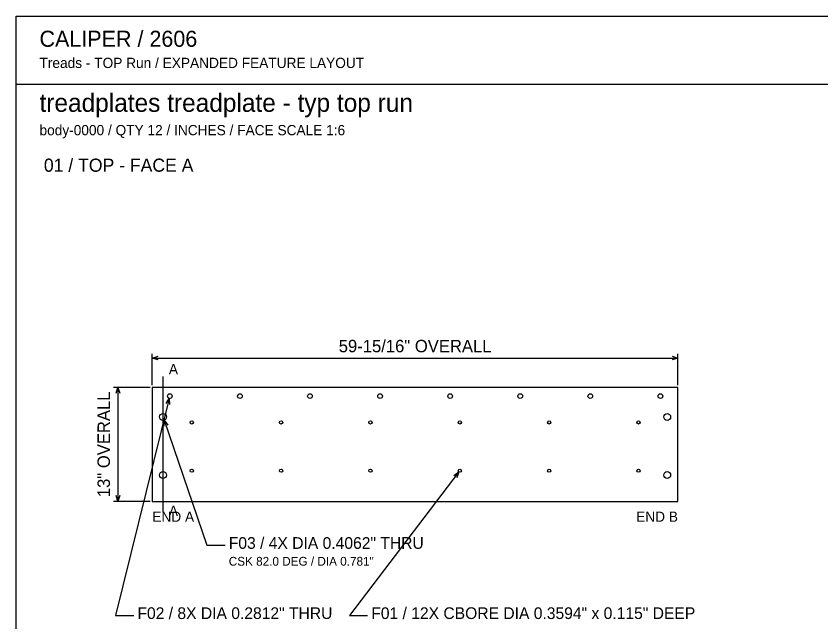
# Model space of a CAD drawing. Header units: inches. Extents: x 3 to 201, y 3 to 129.
# Drawn here: x 2.8 to 94.7, y 60 to 129.2 of the extents above; entities that cross this region are included whole.
import ezdxf
from ezdxf.enums import TextEntityAlignment as Align

# ---------------------------------------------------------------- set-up
doc = ezdxf.new("R2010")
doc.units = ezdxf.units.IN
doc.header["$MEASUREMENT"] = 0

msp = doc.modelspace()

# ---------------------------------------------------------------- linework, layer by layer
at = {"layer": 'ANNOTATION'}
for p, q in [((18.363, 87.083), (18.363, 90.667)), ((18.363, 90.167), (19.03, 90.375)), ((18.363, 90.167), (78.303, 90.167)), ((19.03, 89.958), (18.363, 90.167)), ((77.637, 90.375), (78.303, 90.167)), ((78.303, 90.167), (77.637, 89.958)), ((78.303, 87.083), (78.303, 90.667)), ((19.583, 88.083), (19.583, 72.583)), ((18.113, 86.833), (13.947, 86.833)), ((14.238, 86.167), (14.447, 86.833)), ((14.447, 86.833), (14.447, 73.833)), ((14.447, 86.833), (14.655, 86.167)), ((20.299, 85.576), (14.167, 60.833)), ((19.937, 84.979), (20.299, 85.576)), ((20.299, 85.576), (20.341, 84.878)), ((19.71, 83.089), (24.583, 68.833)), ((19.728, 82.391), (19.71, 83.089)), ((19.71, 83.089), (20.122, 82.525)), ((53.318, 77.19), (40.833, 60.833)), ((52.748, 76.787), (53.318, 77.19)), ((53.318, 77.19), (53.079, 76.534)), ((14.447, 73.833), (14.238, 74.5)), ((14.655, 74.5), (14.447, 73.833)), ((18.113, 73.833), (13.947, 73.833)), ((24.583, 68.833), (26.667, 68.833)), ((14.167, 60.833), (16.25, 60.833)), ((40.833, 60.833), (42.917, 60.833))]:
    msp.add_line(p, q, dxfattribs=at)
at = {"layer": 'OUTLINE'}
for p, q in [((2.833, 129.167), (201.167, 129.167)), ((2.833, 2.833), (2.833, 129.167)), ((2.833, 121.417), (201.167, 121.417)), ((78.303, 86.833), (18.363, 86.833)), ((18.363, 86.833), (18.363, 73.833)), ((78.303, 73.833), (78.303, 86.833)), ((18.363, 73.833), (78.303, 73.833))]:
    msp.add_line(p, q, dxfattribs=at)
for centre, radius in [((20.363, 85.833), 0.266), ((28.355, 85.833), 0.266), ((36.346, 85.833), 0.266), ((44.338, 85.833), 0.266), ((52.329, 85.833), 0.266), ((60.32, 85.833), 0.266), ((68.312, 85.833), 0.266), ((76.303, 85.833), 0.266), ((19.583, 83.458), 0.39), ((77.083, 83.458), 0.39), ((22.863, 82.833), 0.18), ((33.051, 82.833), 0.18), ((43.239, 82.833), 0.18), ((53.427, 82.833), 0.18), ((63.615, 82.833), 0.18), ((73.803, 82.833), 0.18), ((19.583, 76.833), 0.39), ((22.863, 77.333), 0.18), ((33.051, 77.333), 0.18), ((43.239, 77.333), 0.18), ((53.427, 77.333), 0.18), ((63.615, 77.333), 0.18), ((73.803, 77.333), 0.18), ((77.083, 76.833), 0.39)]:
    msp.add_circle(centre, radius, dxfattribs=at)

# ---------------------------------------------------------------- texts
at = {"layer": 'ANNOTATION'}
for s, height, p in [('CALIPER / 2606', 1.83333, (5.5, 125.667)), ('Treads - TOP Run / EXPANDED FEATURE LAYOUT', 1.16667, (5.5, 123.25)), ('treadplates treadplate - typ top run', 2.08333, (5.5, 118.25)), ('body-0000 / QTY 12 / INCHES / FACE SCALE 1:6', 1.16667, (5.5, 115.583)), ('01 / TOP - FACE A', 1.5, (6, 111.417)), ('A', 1.167, (20.25, 88.333)), ('END A', 1.1667, (18.363, 71.5)), ('A', 1.167, (20.25, 72.167)), ('F03 / 4X DIA 0.4062" THRU', 1.33333, (27.083, 68.417)), ('CSK 82.0 DEG / DIA 0.781"', 1, (27.083, 66.5)), ('F02 / 8X DIA 0.2812" THRU', 1.33333, (16.667, 60.417)), ('F01 / 12X CBORE DIA 0.3594" x 0.115" DEEP', 1.33333, (43.333, 60.417))]:
    msp.add_text(s, height=height, dxfattribs=at).set_placement(p)
msp.add_text('59-15/16" OVERALL', height=1.41667, dxfattribs=at).set_placement((48.333, 90.833), align=Align.CENTER)
msp.add_text('13" OVERALL', height=1.41667, rotation=90, dxfattribs=at).set_placement((13.53, 80.333), align=Align.CENTER)
msp.add_text('END B', height=1.1667, dxfattribs=at).set_placement((78.303, 71.5), align=Align.RIGHT)

doc.saveas('drawing.dxf')
